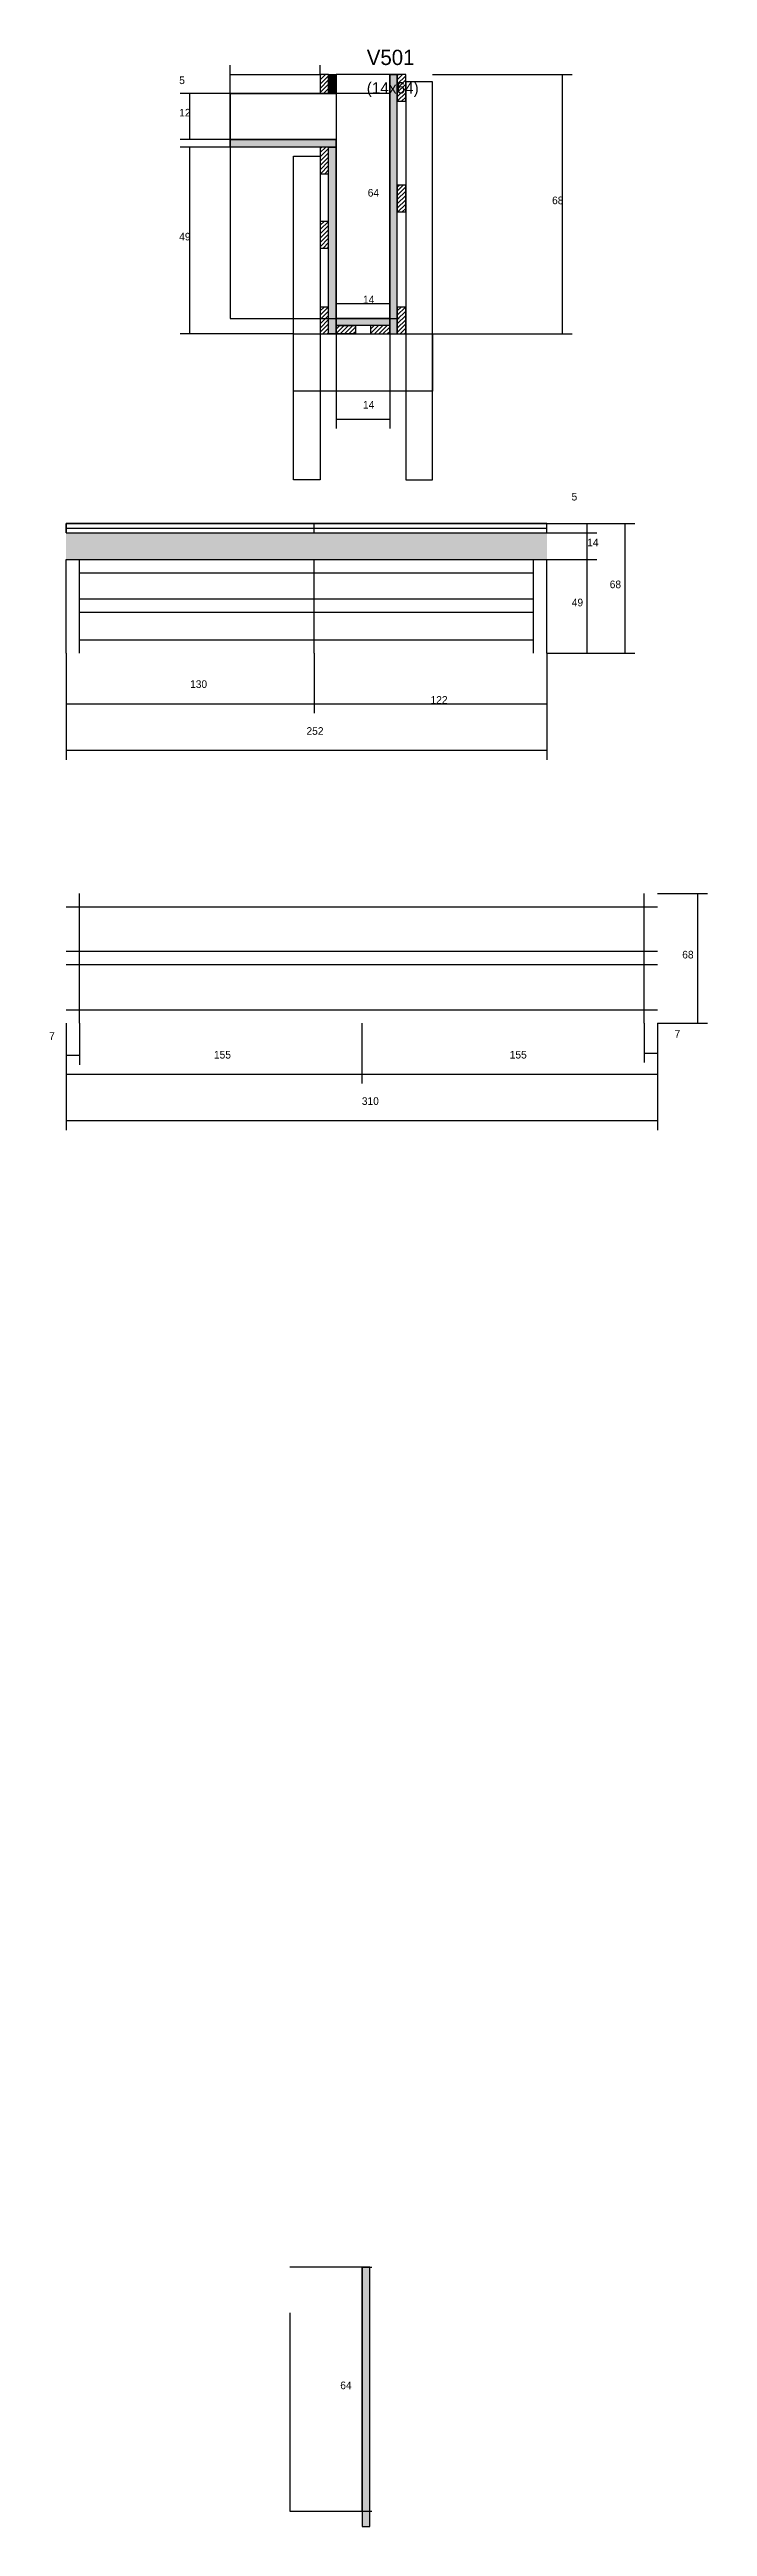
# Model space of a CAD drawing. Header units: metres. Extents: x 230 to 3694, y -1092 to 278.
# Drawn here: x 3349 to 3694, y -1092 to 207 of the extents above; entities that cross this region are included whole.
import ezdxf

# ---------------------------------------------------------------- set-up
doc = ezdxf.new("R2010")
doc.units = ezdxf.units.M
for name, color, linetype in [('CONCRETO', 251, 'Continuous'), ('COTA', 241, 'Continuous'), ('Hachura', 253, 'Continuous'), ('Madeira', 126, 'Continuous'), ('Painéis', 200, 'Continuous'), ('SARR_2.2x7', 40, 'Continuous'), ('SARR_3.5x7', 81, 'Continuous'), ('SARR_EDITAR', 141, 'Continuous'), ('Texto Seção', 7, 'Continuous')]:
    doc.layers.add(name, color=color, linetype=linetype)

msp = doc.modelspace()

# ---------------------------------------------------------------- hatches: boundary and pattern name
at = {"layer": 'COTA'}
h = msp.add_hatch(dxfattribs=at)
h.set_pattern_fill('AR-CONC', scale=0.03)
h.paths.add_polyline_path([(3357.8, -46.9), (3357.8, -60.9), (3357.8, -60.9), (3609.8, -60.9), (3609.8, -60.9), (3609.8, -46.9), (3609.8, -46.9), (3357.8, -46.9)])
at = {"layer": 'Hachura'}
h = msp.add_hatch(dxfattribs=at)
h.set_pattern_fill('ANSI31', scale=0.5)
h.paths.add_polyline_path([(3495.4, 193.5), (3491, 193.5), (3491, 193.5), (3491, 183.5), (3491, 183.5), (3495.4, 183.5), (3495.4, 183.5), (3495.4, 193.5)])
h = msp.add_hatch(color=8, dxfattribs=at)
h.dxf.hatch_style = 1
h.paths.add_polyline_path([(3495.4, 183.5), (3499.4, 183.5), (3499.4, 183.5), (3499.4, 193.5), (3499.4, 193.5), (3495.4, 193.5), (3495.4, 193.5), (3495.4, 183.5)])
h = msp.add_hatch(color=8, dxfattribs=at)
h.dxf.hatch_style = 1
h.paths.add_polyline_path([(3531.4, 193.5), (3527.4, 193.5), (3527.4, 193.5), (3527.4, 57.5), (3527.4, 57.5), (3531.4, 57.5), (3531.4, 57.5), (3531.4, 193.5)])
h = msp.add_hatch(dxfattribs=at)
h.set_pattern_fill('ANSI31', scale=0.5)
h.paths.add_polyline_path([(3535.8, 193.5), (3531.4, 193.5), (3531.4, 193.5), (3531.4, 179.5), (3531.4, 179.5), (3535.8, 179.5), (3535.8, 179.5), (3535.8, 193.5)])
h = msp.add_hatch(color=8, dxfattribs=at)
h.dxf.hatch_style = 1
h.paths.add_polyline_path([(3443.8, 155.5), (3443.8, 159.5), (3443.8, 159.5), (3499.4, 159.5), (3499.4, 159.5), (3499.4, 155.5), (3499.4, 155.5), (3443.8, 155.5)])
h = msp.add_hatch(dxfattribs=at)
h.set_pattern_fill('ANSI31', scale=0.5)
h.paths.add_polyline_path([(3495.4, 155.5), (3491, 155.5), (3491, 155.5), (3491, 141.5), (3491, 141.5), (3495.4, 141.5), (3495.4, 141.5), (3495.4, 155.5)])
h = msp.add_hatch(color=8, dxfattribs=at)
h.dxf.hatch_style = 1
h.paths.add_polyline_path([(3495.4, 155.5), (3499.4, 155.5), (3499.4, 155.5), (3499.4, 57.5), (3499.4, 57.5), (3495.4, 57.5), (3495.4, 57.5), (3495.4, 155.5)])
h = msp.add_hatch(dxfattribs=at)
h.set_pattern_fill('ANSI31', scale=0.5)
h.paths.add_polyline_path([(3535.8, 135.5), (3531.4, 135.5), (3531.4, 135.5), (3531.4, 121.5), (3531.4, 121.5), (3535.8, 121.5), (3535.8, 121.5), (3535.8, 135.5)])
h = msp.add_hatch(dxfattribs=at)
h.set_pattern_fill('ANSI31', scale=0.5)
h.paths.add_polyline_path([(3495.4, 116.5), (3491, 116.5), (3491, 116.5), (3491, 102.5), (3491, 102.5), (3495.4, 102.5), (3495.4, 102.5), (3495.4, 116.5)])
h = msp.add_hatch(dxfattribs=at)
h.set_pattern_fill('ANSI31', scale=0.5)
h.paths.add_polyline_path([(3495.4, 71.5), (3491, 71.5), (3491, 71.5), (3491, 57.5), (3491, 57.5), (3495.4, 57.5), (3495.4, 57.5), (3495.4, 71.5)])
h = msp.add_hatch(color=8, dxfattribs=at)
h.dxf.hatch_style = 1
h.paths.add_polyline_path([(3499.4, 61.9), (3499.4, 65.5), (3499.4, 65.5), (3527.4, 65.5), (3527.4, 65.5), (3527.4, 61.9), (3527.4, 61.9), (3499.4, 61.9)])
h = msp.add_hatch(dxfattribs=at)
h.set_pattern_fill('ANSI31', scale=0.5)
h.paths.add_polyline_path([(3535.8, 71.5), (3531.4, 71.5), (3531.4, 71.5), (3531.4, 57.5), (3531.4, 57.5), (3535.8, 57.5), (3535.8, 57.5), (3535.8, 71.5)])
h = msp.add_hatch(dxfattribs=at)
h.set_pattern_fill('ANSI31', scale=0.5)
h.paths.add_polyline_path([(3499.4, 57.5), (3499.4, 61.9), (3499.4, 61.9), (3509.4, 61.9), (3509.4, 61.9), (3509.4, 57.5), (3509.4, 57.5), (3499.4, 57.5)])
h = msp.add_hatch(dxfattribs=at)
h.set_pattern_fill('ANSI31', scale=0.5)
h.paths.add_polyline_path([(3527.4, 57.5), (3527.4, 61.9), (3527.4, 61.9), (3517.4, 61.9), (3517.4, 61.9), (3517.4, 57.5), (3517.4, 57.5), (3527.4, 57.5)])
h = msp.add_hatch(color=8, dxfattribs=at)
h.dxf.hatch_style = 1
h.paths.add_polyline_path([(3517, -956.5), (3513, -956.5), (3513, -956.5), (3513, -1092.5), (3513, -1092.5), (3517, -1092.5), (3517, -1092.5), (3517, -956.5)])

# ---------------------------------------------------------------- linework, layer by layer
at = {"layer": 'CONCRETO'}
for points in [[(3527.4, 169.5), (3527.4, 169.5), (3527.4, 137.5), (3527.4, 137.5), (3527.4, 65.5), (3499.4, 65.5), (3499.4, 159.5), (3443.8, 159.5), (3443.8, 183.5), (3499.4, 183.5)], [(3499.4, 159.5), (3499.4, 157.5), (3499.4, 157.5), (3499.4, 65.5), (3527.4, 65.5), (3527.4, 193.5), (3531.4, 193.5), (3531.4, 193.5), (3499.4, 193.5), (3499.4, 183.5)], [(3475, -980.5), (3475, -982.5), (3475, -982.5), (3475, -1084.5), (3513, -1084.5), (3513, -956.5), (3517, -956.5), (3517, -956.5), (3475, -956.5), (3475, -956.5)]]:
    msp.add_lwpolyline(points, dxfattribs=at)
for points in [[(3443.8, 65.5), (3527.4, 65.5), (3527.4, 183.5), (3443.8, 183.5)], [(3499.4, 65.5), (3531.4, 65.5), (3531.4, 193.5), (3499.4, 193.5)]]:
    msp.add_lwpolyline(points, close=True, dxfattribs=at)
at = {"layer": 'COTA'}
for p, q in [((3443.8, 183.5), (3443.8, 198.5)), ((3491, 193.5), (3491, 198.5)), ((3443.8, 183.5), (3417.6, 183.5)), ((3422.6, 159.5), (3422.6, 183.5)), ((3443.8, 193.5), (3491, 193.5)), ((3527.4, 65.5), (3527.4, 193.5)), ((3527.4, 193.5), (3532.4, 193.5)), ((3549.8, 193.5), (3623, 193.5)), ((3618, 57.5), (3618, 193.5)), ((3443.8, 159.5), (3417.6, 159.5)), ((3481.4, 155.5), (3417.6, 155.5)), ((3422.6, 57.5), (3422.6, 155.5)), ((3499.4, 57.5), (3499.4, 78.5)), ((3527.4, 57.5), (3527.4, 78.5)), ((3499.4, 73.5), (3527.4, 73.5)), ((3527.4, 65.5), (3532.4, 65.5)), ((3477, 57.5), (3417.6, 57.5)), ((3499.4, 57.5), (3499.4, 7.8)), ((3527.4, 57.5), (3527.4, 7.8)), ((3549.8, 57.5), (3623, 57.5)), ((3499.4, 12.8), (3527.4, 12.8)), ((3609.8, -41.9), (3655.8, -41.9)), ((3609.8, -41.9), (3635.9, -41.9)), ((3609.8, -46.9), (3635.9, -46.9)), ((3609.8, -46.9), (3635.9, -46.9)), ((3630.9, -46.9), (3630.9, -41.9)), ((3630.9, -60.9), (3630.9, -46.9)), ((3650.8, -109.9), (3650.8, -41.9)), ((3609.8, -60.9), (3635.9, -60.9)), ((3609.8, -60.9), (3635.9, -60.9)), ((3630.9, -109.9), (3630.9, -60.9)), ((3357.8, -109.9), (3357.8, -141.5)), ((3357.8, -109.9), (3357.8, -165.9)), ((3487.8, -109.9), (3487.8, -141.5)), ((3487.8, -109.9), (3487.8, -141.5)), ((3609.8, -109.9), (3609.8, -141.5)), ((3609.8, -109.9), (3609.8, -165.9)), ((3609.8, -109.9), (3635.9, -109.9)), ((3609.8, -109.9), (3655.8, -109.9)), ((3357.8, -136.5), (3487.8, -136.5)), ((3487.8, -136.5), (3609.8, -136.5)), ((3357.8, -160.9), (3609.8, -160.9)), ((3667.8, -236.1), (3693.9, -236.1)), ((3688.9, -304.1), (3688.9, -236.1)), ((3357.8, -304.1), (3357.8, -360.1)), ((3357.8, -304.1), (3357.8, -325.9)), ((3364.8, -304.1), (3364.8, -325.9)), ((3512.8, -304.1), (3512.8, -335.7)), ((3660.8, -304.1), (3660.8, -324.7)), ((3667.8, -304.1), (3667.8, -335.7)), ((3667.8, -304.1), (3667.8, -360.1)), ((3667.8, -304.1), (3693.9, -304.1)), ((3667.8, -304.1), (3667.8, -324.7)), ((3357.8, -320.9), (3364.8, -320.9)), ((3660.8, -319.7), (3667.8, -319.7)), ((3512.8, -330.7), (3667.8, -330.7)), ((3357.8, -355.1), (3667.8, -355.1)), ((3513, -1084.5), (3513, -956.5)), ((3513, -956.5), (3518, -956.5)), ((3513, -1084.5), (3518, -1084.5))]:
    msp.add_line(p, q, dxfattribs=at)
at = {"layer": 'Madeira'}
for points in [[(3495.4, 193.5), (3491, 193.5), (3491, 183.5), (3495.4, 183.5)], [(3535.8, 193.5), (3531.4, 193.5), (3531.4, 179.5), (3535.8, 179.5)], [(3495.4, 155.5), (3491, 155.5), (3491, 141.5), (3495.4, 141.5)], [(3535.8, 135.5), (3531.4, 135.5), (3531.4, 121.5), (3535.8, 121.5)], [(3495.4, 116.5), (3491, 116.5), (3491, 102.5), (3495.4, 102.5)], [(3495.4, 71.5), (3491, 71.5), (3491, 57.5), (3495.4, 57.5)], [(3535.8, 71.5), (3531.4, 71.5), (3531.4, 57.5), (3535.8, 57.5)], [(3499.4, 57.5), (3499.4, 61.9), (3509.4, 61.9), (3509.4, 57.5)], [(3527.4, 57.5), (3527.4, 61.9), (3517.4, 61.9), (3517.4, 57.5)]]:
    msp.add_lwpolyline(points, close=True, dxfattribs=at)
at = {"layer": 'Painéis'}
for p, q in [((3527.4, 57.5), (3527.4, 193.5)), ((3443.8, 159.5), (3499.4, 159.5)), ((3443.8, 155.5), (3443.8, 159.5)), ((3499.4, 155.5), (3499.4, 159.5)), ((3499.4, 57.5), (3499.4, 155.5)), ((3499.4, 65.5), (3527.4, 65.5)), ((3499.4, 61.9), (3499.4, 65.5)), ((3527.4, 61.9), (3527.4, 65.5)), ((3357.8, -41.9), (3609.8, -41.9)), ((3357.8, -46.9), (3357.8, -41.9)), ((3357.8, -46.9), (3609.8, -46.9)), ((3487.8, -46.9), (3487.8, -41.9)), ((3357.8, -60.9), (3609.8, -60.9)), ((3357.8, -109.9), (3357.8, -60.9)), ((3487.8, -109.9), (3487.8, -60.9)), ((3609.8, -109.9), (3609.8, -60.9)), ((3357.8, -304.1), (3357.8, -335.7)), ((3512.8, -304.1), (3512.8, -335.7)), ((3357.8, -330.7), (3512.8, -330.7))]:
    msp.add_line(p, q, dxfattribs=at)
for points in [[(3495.4, 193.5), (3499.4, 193.5), (3499.4, 183.5), (3495.4, 183.5)], [(3531.4, 193.5), (3527.4, 193.5), (3527.4, 57.5), (3531.4, 57.5)], [(3443.8, 155.5), (3443.8, 159.5), (3499.4, 159.5), (3499.4, 155.5)], [(3495.4, 155.5), (3499.4, 155.5), (3499.4, 57.5), (3495.4, 57.5)], [(3499.4, 61.9), (3499.4, 65.5), (3527.4, 65.5), (3527.4, 61.9)], [(3609.8, -41.9), (3357.8, -41.9), (3357.8, -46.9), (3609.8, -46.9)], [(3517, -956.5), (3513, -956.5), (3513, -1092.5), (3517, -1092.5)]]:
    msp.add_lwpolyline(points, close=True, dxfattribs=at)
at = {"layer": 'SARR_2.2x7'}
for p, q in [((3364.8, -109.9), (3364.8, -60.9)), ((3602.8, -109.9), (3602.8, -60.9)), ((3364.8, -67.9), (3487.8, -67.9)), ((3487.8, -67.9), (3602.8, -67.9)), ((3364.8, -81.4), (3487.8, -81.4)), ((3364.8, -88.4), (3487.8, -88.4)), ((3487.8, -81.4), (3602.8, -81.4)), ((3487.8, -88.4), (3602.8, -88.4)), ((3364.8, -102.9), (3487.8, -102.9)), ((3487.8, -102.9), (3602.8, -102.9)), ((3357.8, -243.1), (3512.8, -243.1)), ((3364.8, -304.1), (3364.8, -236.1)), ((3512.8, -243.1), (3667.8, -243.1)), ((3660.8, -304.1), (3660.8, -236.1)), ((3357.8, -266.3), (3512.8, -266.3)), ((3512.8, -266.3), (3667.8, -266.3)), ((3357.8, -273.3), (3512.8, -273.3)), ((3512.8, -273.3), (3667.8, -273.3)), ((3357.8, -297.1), (3512.8, -297.1)), ((3512.8, -297.1), (3667.8, -297.1))]:
    msp.add_line(p, q, dxfattribs=at)
at = {"layer": 'SARR_3.5x7'}
for points in [[(3549.8, 189.6), (3535.8, 189.6), (3535.8, -19), (3549.8, -19)], [(3477, 150.7), (3491, 150.7), (3491, -19), (3477, -19)], [(3477, 57.5), (3549.8, 57.5), (3549.8, 27.4), (3477, 27.4)]]:
    msp.add_lwpolyline(points, close=True, dxfattribs=at)
at = {"layer": 'SARR_EDITAR'}
for p, q in [((3357.8, -44.4), (3487.8, -44.4)), ((3487.8, -44.4), (3609.8, -44.4))]:
    msp.add_line(p, q, dxfattribs=at)

# ---------------------------------------------------------------- texts
at = {"layer": 'COTA'}
for s, p in [('5', (3417.1, 188.5)), ('12', (3417.1, 171.5)), ('64', (3515.9, 129.5)), ('68', (3612.5, 125.5)), ('49', (3417.1, 106.5)), ('14', (3513.4, 73.5)), ('14', (3513.4, 18.3)), ('5', (3622.7, -29.9)), ('14', (3630.9, -53.9)), ('68', (3642.7, -75.9)), ('49', (3622.8, -85.4)), ('130', (3422.8, -128.2)), ('122', (3548.8, -136.5)), ('252', (3483.8, -152.8)), ('68', (3680.7, -270.1)), ('7', (3348.9, -312.8)), ('7', (3676.7, -311.6)), ('155', (3590.3, -322.6)), ('310', (3512.8, -346.9)), ('64', (3501.5, -1020.5))]:
    msp.add_text(s, height=4, dxfattribs=at).set_placement(p)
at = {"layer": 'Painéis'}
msp.add_text('155', height=4, dxfattribs=at).set_placement((3435.3, -322.6))
at = {"layer": 'Texto Seção'}
for s, height, p in [('V501', 8, (3515.4, 198.5)), ('(14x64)', 6, (3515.4, 183.5))]:
    msp.add_text(s, height=height, dxfattribs=at).set_placement(p)

doc.saveas('drawing.dxf')
